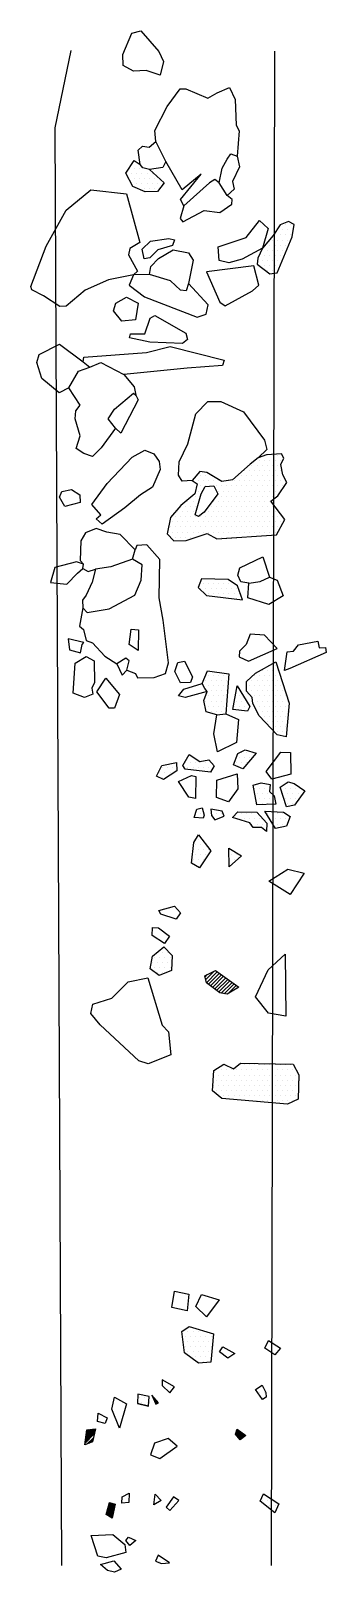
# Model space of a CAD drawing. Header units: metres. Extents: x 1.42 to 2.14, y -17.71 to -13.95.
import ezdxf

# ---------------------------------------------------------------- set-up
doc = ezdxf.new("R2010")
doc.units = ezdxf.units.M
doc.header["$LTSCALE"] = 25
doc.header["$MEASUREMENT"] = 0
doc.linetypes.add('STRICHPUNKTX2', pattern=[2, 1, -0.5, 0, -0.5])
doc.layers.get('0').update_dxf_attribs({"linetype": 'CONTINUOUS'})
for name, color, linetype in [('FEUER', 1, 'CONTINUOUS'), ('GRABUNGSGRENZE', 3, 'STRICHPUNKTX2'), ('KNOCHEN', 2, 'CONTINUOUS'), ('KNOCHENSCHRAFF', 2, 'CONTINUOUS'), ('STEINE', 4, 'CONTINUOUS'), ('STEINESCHRAFF', 4, 'CONTINUOUS')]:
    doc.layers.add(name, color=color, linetype=linetype)

# ---------------------------------------------------------------- blocks, each defined once
blk = doc.blocks.new('*X0')
at = {"color": 0}
for p, q in [((171.28, -1728.36), (171.35, -1728.29)), ((171.39, -1728.61), (171.51, -1728.48)), ((171.5, -1728.85), (171.68, -1728.67)), ((171.6, -1729.1), (171.84, -1728.86)), ((171.71, -1729.35), (172, -1729.05)), ((171.81, -1729.6), (172.17, -1729.24)), ((171.92, -1729.85), (172.33, -1729.43)), ((172.02, -1730.09), (172.49, -1729.62)), ((172.2, -1730.27), (172.66, -1729.81)), ((154.9, -1739.8), (157.13, -1737.56)), ((154.95, -1739.39), (157.24, -1737.1)), ((155, -1738.98), (157.34, -1736.64)), ((155.05, -1738.58), (157.26, -1736.37)), ((155.11, -1738.17), (156.87, -1736.41)), ((155.16, -1737.76), (156.48, -1736.45)), ((155.21, -1737.36), (156.09, -1736.48)), ((155.27, -1736.95), (155.7, -1736.52)), ((191.64, -1737.7), (192.54, -1736.8)), ((191.71, -1737.27), (192.34, -1736.65)), ((191.8, -1737.89), (192.74, -1736.95)), ((191.85, -1736.78), (192.13, -1736.5)), ((191.96, -1738.09), (192.94, -1737.1)), ((192.12, -1738.28), (193.15, -1737.25)), ((192.28, -1738.48), (193.35, -1737.41)), ((192.43, -1738.67), (193.55, -1737.56)), ((155.39, -1740.01), (156.92, -1738.48)), ((155.96, -1739.79), (156.81, -1738.94)), ((156.53, -1739.57), (156.71, -1739.4)), ((192.59, -1738.87), (193.75, -1737.71)), ((193, -1738.81), (193.96, -1737.86)), ((160.07, -1757.25), (162.17, -1755.15)), ((160.11, -1756.85), (162.24, -1754.73)), ((160.26, -1756.36), (161.96, -1754.65)), ((160.29, -1757.38), (162.08, -1755.6)), ((160.4, -1755.86), (161.69, -1754.57)), ((160.51, -1757.51), (161.98, -1756.05)), ((160.54, -1755.37), (161.42, -1754.49)), ((160.68, -1754.87), (161.14, -1754.41)), ((160.82, -1754.38), (160.87, -1754.33)), ((160.74, -1757.64), (161.88, -1756.5)), ((160.96, -1757.77), (161.78, -1756.95)), ((161.19, -1757.9), (161.68, -1757.4)), ((161.41, -1758.03), (161.59, -1757.86))]:
    blk.add_line(p, q, dxfattribs=at)
blk = doc.blocks.new('*X1')
at = {"color": 0}
for p, q in [((184.32, -1626.75), (186.4, -1624.68)), ((184.49, -1627.47), (187.16, -1624.8)), ((184.16, -1626.04), (184.71, -1625.48)), ((184.97, -1627.87), (187.68, -1625.17)), ((185.48, -1628.25), (188.19, -1625.54)), ((185.98, -1628.63), (188.71, -1625.9)), ((186.48, -1629.01), (189.22, -1626.27)), ((186.99, -1629.39), (189.74, -1626.64)), ((187.49, -1629.78), (190.26, -1627.01)), ((188.11, -1630.03), (190.77, -1627.38)), ((188.87, -1630.16), (191.29, -1627.74)), ((189.71, -1630.21), (191.8, -1628.11)), ((191.92, -1628.88), (192.32, -1628.48))]:
    blk.add_line(p, q, dxfattribs=at)
blk = doc.blocks.new('*X2')
at = {"color": 0}
for p, q in [((178.75, -1712.5), (178.75, -1712.5)), ((179.375, -1713.75), (179.375, -1713.75)), ((180, -1712.5), (180, -1712.5)), ((180, -1715), (180, -1715)), ((180.625, -1713.75), (180.625, -1713.75)), ((181.25, -1712.5), (181.25, -1712.5)), ((181.25, -1715), (181.25, -1715)), ((181.875, -1713.75), (181.875, -1713.75)), ((182.5, -1712.5), (182.5, -1712.5)), ((182.5, -1715), (182.5, -1715)), ((183.125, -1713.75), (183.125, -1713.75)), ((183.75, -1712.5), (183.75, -1712.5)), ((183.75, -1715), (183.75, -1715)), ((184.375, -1713.75), (184.375, -1713.75)), ((185, -1715), (185, -1715)), ((185.625, -1713.75), (185.625, -1713.75)), ((179.375, -1716.25), (179.375, -1716.25)), ((180, -1717.5), (180, -1717.5)), ((180.625, -1716.25), (180.625, -1716.25)), ((180.625, -1718.75), (180.625, -1718.75)), ((181.25, -1717.5), (181.25, -1717.5)), ((181.875, -1716.25), (181.875, -1716.25)), ((181.875, -1718.75), (181.875, -1718.75)), ((182.5, -1717.5), (182.5, -1717.5)), ((183.125, -1716.25), (183.125, -1716.25)), ((183.125, -1718.75), (183.125, -1718.75)), ((183.75, -1717.5), (183.75, -1717.5)), ((184.375, -1716.25), (184.375, -1716.25)), ((184.375, -1718.75), (184.375, -1718.75)), ((185, -1717.5), (185, -1717.5)), ((185.625, -1716.25), (185.625, -1716.25)), ((185.625, -1718.75), (185.625, -1718.75)), ((182.5, -1720), (182.5, -1720)), ((183.75, -1720), (183.75, -1720)), ((185, -1720), (185, -1720)), ((173.75, -1725), (173.75, -1725)), ((174.375, -1726.25), (174.375, -1726.25)), ((175.625, -1726.25), (175.625, -1726.25)), ((198.125, -1726.25), (198.125, -1726.25)), ((168.125, -1728.75), (168.125, -1728.75)), ((168.75, -1730), (168.75, -1730)), ((169.375, -1728.75), (169.375, -1728.75)), ((170, -1730), (170, -1730)), ((197.5, -1727.5), (197.5, -1727.5)), ((198.125, -1728.75), (198.125, -1728.75)), ((198.75, -1727.5), (198.75, -1727.5)), ((198.75, -1752.5), (198.75, -1752.5)), ((198.125, -1753.75), (198.125, -1753.75)), ((199.375, -1753.75), (199.375, -1753.75)), ((200, -1755), (200, -1755)), ((200.625, -1753.75), (200.625, -1753.75)), ((200.625, -1756.25), (200.625, -1756.25)), ((201.25, -1755), (201.25, -1755)), ((173.125, -1768.75), (173.125, -1768.75)), ((174.375, -1768.75), (174.375, -1768.75))]:
    blk.add_line(p, q, dxfattribs=at)
blk = doc.blocks.new('*X3')
at = {"color": 0}
for p, q in [((185, -1552.5), (185, -1552.5)), ((186.25, -1552.5), (186.25, -1552.5)), ((187.5, -1552.5), (187.5, -1552.5)), ((188.75, -1552.5), (188.75, -1552.5)), ((196.25, -1552.5), (196.25, -1552.5)), ((197.5, -1552.5), (197.5, -1552.5)), ((198.125, -1551.25), (198.125, -1551.25)), ((198.75, -1552.5), (198.75, -1552.5)), ((199.375, -1551.25), (199.375, -1551.25)), ((200, -1550), (200, -1550)), ((200, -1552.5), (200, -1552.5)), ((200.625, -1551.25), (200.625, -1551.25)), ((201.25, -1550), (201.25, -1550)), ((201.25, -1552.5), (201.25, -1552.5)), ((201.875, -1551.25), (201.875, -1551.25)), ((202.5, -1552.5), (202.5, -1552.5)), ((183.75, -1555), (183.75, -1555)), ((184.375, -1553.75), (184.375, -1553.75)), ((185, -1555), (185, -1555)), ((185.625, -1553.75), (185.625, -1553.75)), ((185.625, -1556.25), (185.625, -1556.25)), ((186.25, -1555), (186.25, -1555)), ((186.875, -1553.75), (186.875, -1553.75)), ((186.875, -1556.25), (186.875, -1556.25)), ((187.5, -1555), (187.5, -1555)), ((188.125, -1553.75), (188.125, -1553.75)), ((188.125, -1556.25), (188.125, -1556.25)), ((188.75, -1555), (188.75, -1555)), ((189.375, -1553.75), (189.375, -1553.75)), ((189.375, -1556.25), (189.375, -1556.25)), ((191.875, -1556.25), (191.875, -1556.25)), ((194.375, -1556.25), (194.375, -1556.25)), ((195, -1555), (195, -1555)), ((195.625, -1553.75), (195.625, -1553.75)), ((195.625, -1556.25), (195.625, -1556.25)), ((196.25, -1555), (196.25, -1555)), ((196.875, -1553.75), (196.875, -1553.75)), ((196.875, -1556.25), (196.875, -1556.25)), ((197.5, -1555), (197.5, -1555)), ((198.125, -1553.75), (198.125, -1553.75)), ((198.125, -1556.25), (198.125, -1556.25)), ((198.75, -1555), (198.75, -1555)), ((199.375, -1553.75), (199.375, -1553.75)), ((199.375, -1556.25), (199.375, -1556.25)), ((200, -1555), (200, -1555)), ((200.625, -1553.75), (200.625, -1553.75)), ((200.625, -1556.25), (200.625, -1556.25)), ((201.25, -1555), (201.25, -1555)), ((201.875, -1553.75), (201.875, -1553.75)), ((201.875, -1556.25), (201.875, -1556.25)), ((202.5, -1555), (202.5, -1555)), ((203.125, -1556.25), (203.125, -1556.25)), ((184.375, -1558.75), (184.375, -1558.75)), ((185, -1557.5), (185, -1557.5)), ((185, -1560), (185, -1560)), ((185.625, -1558.75), (185.625, -1558.75)), ((186.25, -1557.5), (186.25, -1557.5)), ((186.25, -1560), (186.25, -1560)), ((186.875, -1558.75), (186.875, -1558.75)), ((187.5, -1557.5), (187.5, -1557.5)), ((187.5, -1560), (187.5, -1560)), ((188.125, -1558.75), (188.125, -1558.75)), ((188.75, -1557.5), (188.75, -1557.5)), ((188.75, -1560), (188.75, -1560)), ((189.375, -1558.75), (189.375, -1558.75)), ((191.25, -1560), (191.25, -1560)), ((191.875, -1558.75), (191.875, -1558.75)), ((192.5, -1557.5), (192.5, -1557.5)), ((192.5, -1560), (192.5, -1560)), ((193.125, -1558.75), (193.125, -1558.75)), ((193.75, -1560), (193.75, -1560)), ((195, -1560), (195, -1560)), ((196.25, -1557.5), (196.25, -1557.5)), ((196.25, -1560), (196.25, -1560)), ((196.875, -1558.75), (196.875, -1558.75)), ((197.5, -1557.5), (197.5, -1557.5)), ((197.5, -1560), (197.5, -1560)), ((198.125, -1558.75), (198.125, -1558.75)), ((198.75, -1557.5), (198.75, -1557.5)), ((198.75, -1560), (198.75, -1560)), ((199.375, -1558.75), (199.375, -1558.75)), ((200, -1557.5), (200, -1557.5)), ((200, -1560), (200, -1560)), ((200.625, -1558.75), (200.625, -1558.75)), ((201.25, -1557.5), (201.25, -1557.5)), ((201.25, -1560), (201.25, -1560)), ((201.875, -1558.75), (201.875, -1558.75)), ((202.5, -1557.5), (202.5, -1557.5)), ((202.5, -1560), (202.5, -1560)), ((203.125, -1558.75), (203.125, -1558.75)), ((203.75, -1557.5), (203.75, -1557.5)), ((203.75, -1560), (203.75, -1560)), ((204.375, -1558.75), (204.375, -1558.75)), ((185.625, -1561.25), (185.625, -1561.25)), ((186.875, -1561.25), (186.875, -1561.25)), ((188.125, -1561.25), (188.125, -1561.25)), ((196.875, -1561.25), (196.875, -1561.25)), ((198.125, -1561.25), (198.125, -1561.25)), ((198.75, -1562.5), (198.75, -1562.5)), ((199.375, -1561.25), (199.375, -1561.25)), ((199.375, -1563.75), (199.375, -1563.75)), ((200, -1562.5), (200, -1562.5)), ((200.625, -1561.25), (200.625, -1561.25)), ((200.625, -1563.75), (200.625, -1563.75)), ((201.25, -1562.5), (201.25, -1562.5)), ((201.875, -1561.25), (201.875, -1561.25)), ((201.875, -1563.75), (201.875, -1563.75)), ((202.5, -1562.5), (202.5, -1562.5)), ((203.125, -1561.25), (203.125, -1561.25)), ((203.125, -1563.75), (203.125, -1563.75)), ((203.75, -1562.5), (203.75, -1562.5)), ((204.375, -1561.25), (204.375, -1561.25)), ((200, -1565), (200, -1565)), ((201.25, -1565), (201.25, -1565)), ((201.875, -1566.25), (201.875, -1566.25)), ((202.5, -1565), (202.5, -1565)), ((203.125, -1566.25), (203.125, -1566.25)), ((203.75, -1565), (203.75, -1565)), ((193.125, -1571.25), (193.125, -1571.25)), ((194.375, -1571.25), (194.375, -1571.25)), ((195.625, -1571.25), (195.625, -1571.25)), ((173.75, -1575), (173.75, -1575)), ((175, -1575), (175, -1575)), ((176.25, -1575), (176.25, -1575)), ((179.375, -1573.75), (179.375, -1573.75)), ((180, -1572.5), (180, -1572.5)), ((180, -1575), (180, -1575)), ((180.625, -1573.75), (180.625, -1573.75)), ((181.25, -1572.5), (181.25, -1572.5)), ((181.25, -1575), (181.25, -1575)), ((181.875, -1573.75), (181.875, -1573.75)), ((182.5, -1575), (182.5, -1575)), ((183.125, -1573.75), (183.125, -1573.75)), ((183.75, -1575), (183.75, -1575)), ((184.375, -1573.75), (184.375, -1573.75)), ((185, -1575), (185, -1575)), ((185.625, -1573.75), (185.625, -1573.75)), ((191.875, -1573.75), (191.875, -1573.75)), ((192.5, -1572.5), (192.5, -1572.5)), ((193.125, -1573.75), (193.125, -1573.75)), ((193.75, -1572.5), (193.75, -1572.5)), ((194.375, -1573.75), (194.375, -1573.75)), ((195, -1572.5), (195, -1572.5)), ((173.125, -1576.25), (173.125, -1576.25)), ((173.75, -1577.5), (173.75, -1577.5)), ((174.375, -1576.25), (174.375, -1576.25)), ((175.625, -1576.25), (175.625, -1576.25)), ((198.125, -1578.75), (198.125, -1578.75)), ((204.375, -1578.75), (204.375, -1578.75)), ((196.25, -1580), (196.25, -1580)), ((196.875, -1581.25), (196.875, -1581.25)), ((197.5, -1580), (197.5, -1580)), ((197.5, -1582.5), (197.5, -1582.5)), ((198.125, -1581.25), (198.125, -1581.25)), ((198.75, -1580), (198.75, -1580)), ((198.75, -1582.5), (198.75, -1582.5)), ((199.375, -1581.25), (199.375, -1581.25)), ((200, -1582.5), (200, -1582.5)), ((203.125, -1581.25), (203.125, -1581.25)), ((203.75, -1580), (203.75, -1580)), ((203.75, -1582.5), (203.75, -1582.5)), ((204.375, -1581.25), (204.375, -1581.25)), ((205, -1580), (205, -1580)), ((205, -1582.5), (205, -1582.5)), ((205.625, -1581.25), (205.625, -1581.25)), ((206.25, -1580), (206.25, -1580)), ((206.25, -1582.5), (206.25, -1582.5)), ((206.875, -1581.25), (206.875, -1581.25)), ((207.5, -1580), (207.5, -1580)), ((181.875, -1586.25), (181.875, -1586.25)), ((183.125, -1586.25), (183.125, -1586.25)), ((186.875, -1586.25), (186.875, -1586.25)), ((188.125, -1586.25), (188.125, -1586.25)), ((191.875, -1586.25), (191.875, -1586.25)), ((193.125, -1586.25), (193.125, -1586.25)), ((194.375, -1586.25), (194.375, -1586.25)), ((195.625, -1586.25), (195.625, -1586.25)), ((196.875, -1583.75), (196.875, -1583.75)), ((196.875, -1586.25), (196.875, -1586.25)), ((198.125, -1583.75), (198.125, -1583.75)), ((199.375, -1583.75), (199.375, -1583.75)), ((199.375, -1586.25), (199.375, -1586.25)), ((200.625, -1583.75), (200.625, -1583.75)), ((200.625, -1586.25), (200.625, -1586.25)), ((201.875, -1586.25), (201.875, -1586.25)), ((203.125, -1586.25), (203.125, -1586.25)), ((204.375, -1583.75), (204.375, -1583.75)), ((205.625, -1583.75), (205.625, -1583.75)), ((192.5, -1587.5), (192.5, -1587.5)), ((193.75, -1587.5), (193.75, -1587.5)), ((195, -1587.5), (195, -1587.5)), ((195.625, -1588.75), (195.625, -1588.75)), ((196.25, -1587.5), (196.25, -1587.5)), ((196.875, -1588.75), (196.875, -1588.75)), ((197.5, -1587.5), (197.5, -1587.5)), ((198.125, -1588.75), (198.125, -1588.75)), ((198.75, -1590), (198.75, -1590)), ((200, -1587.5), (200, -1587.5)), ((201.25, -1587.5), (201.25, -1587.5)), ((201.875, -1588.75), (201.875, -1588.75)), ((202.5, -1587.5), (202.5, -1587.5)), ((203.125, -1588.75), (203.125, -1588.75)), ((203.75, -1587.5), (203.75, -1587.5)), ((181.875, -1593.75), (181.875, -1593.75)), ((182.5, -1592.5), (182.5, -1592.5)), ((183.125, -1593.75), (183.125, -1593.75)), ((184.375, -1593.75), (184.375, -1593.75)), ((181.25, -1595), (181.25, -1595)), ((181.25, -1597.5), (181.25, -1597.5)), ((181.875, -1596.25), (181.875, -1596.25)), ((182.5, -1595), (182.5, -1595)), ((182.5, -1597.5), (182.5, -1597.5)), ((183.125, -1596.25), (183.125, -1596.25)), ((183.75, -1595), (183.75, -1595)), ((183.75, -1597.5), (183.75, -1597.5)), ((184.375, -1596.25), (184.375, -1596.25)), ((185, -1595), (185, -1595)), ((190, -1595), (190, -1595)), ((190.625, -1596.25), (190.625, -1596.25)), ((191.25, -1597.5), (191.25, -1597.5)), ((191.875, -1596.25), (191.875, -1596.25)), ((181.875, -1598.75), (181.875, -1598.75)), ((183.125, -1598.75), (183.125, -1598.75)), ((173.75, -1620), (173.75, -1620)), ((175, -1620), (175, -1620)), ((171.25, -1622.5), (171.25, -1622.5)), ((171.875, -1621.25), (171.875, -1621.25)), ((171.875, -1623.75), (171.875, -1623.75)), ((172.5, -1622.5), (172.5, -1622.5)), ((173.125, -1621.25), (173.125, -1621.25)), ((173.125, -1623.75), (173.125, -1623.75)), ((173.75, -1622.5), (173.75, -1622.5)), ((174.375, -1621.25), (174.375, -1621.25)), ((174.375, -1623.75), (174.375, -1623.75)), ((175, -1622.5), (175, -1622.5)), ((175.625, -1621.25), (175.625, -1621.25)), ((175.625, -1623.75), (175.625, -1623.75)), ((172.5, -1625), (172.5, -1625)), ((173.75, -1625), (173.75, -1625)), ((186.875, -1648.75), (186.875, -1648.75)), ((187.5, -1650), (187.5, -1650)), ((188.125, -1648.75), (188.125, -1648.75)), ((188.75, -1647.5), (188.75, -1647.5)), ((188.75, -1650), (188.75, -1650)), ((189.375, -1648.75), (189.375, -1648.75)), ((190, -1650), (190, -1650)), ((190.625, -1648.75), (190.625, -1648.75)), ((191.25, -1650), (191.25, -1650)), ((191.875, -1648.75), (191.875, -1648.75)), ((192.5, -1647.5), (192.5, -1647.5)), ((192.5, -1650), (192.5, -1650)), ((193.125, -1648.75), (193.125, -1648.75)), ((193.75, -1647.5), (193.75, -1647.5)), ((193.75, -1650), (193.75, -1650)), ((194.375, -1648.75), (194.375, -1648.75)), ((195, -1647.5), (195, -1647.5)), ((195, -1650), (195, -1650)), ((195.625, -1648.75), (195.625, -1648.75)), ((196.25, -1647.5), (196.25, -1647.5)), ((196.25, -1650), (196.25, -1650)), ((196.875, -1648.75), (196.875, -1648.75)), ((197.5, -1647.5), (197.5, -1647.5)), ((197.5, -1650), (197.5, -1650)), ((198.125, -1648.75), (198.125, -1648.75)), ((198.75, -1647.5), (198.75, -1647.5)), ((198.75, -1650), (198.75, -1650)), ((199.375, -1648.75), (199.375, -1648.75)), ((200, -1647.5), (200, -1647.5)), ((200, -1650), (200, -1650)), ((200.625, -1648.75), (200.625, -1648.75)), ((201.25, -1647.5), (201.25, -1647.5)), ((201.25, -1650), (201.25, -1650)), ((201.875, -1648.75), (201.875, -1648.75)), ((202.5, -1647.5), (202.5, -1647.5)), ((202.5, -1650), (202.5, -1650)), ((203.125, -1648.75), (203.125, -1648.75)), ((203.75, -1647.5), (203.75, -1647.5)), ((203.75, -1650), (203.75, -1650)), ((204.375, -1648.75), (204.375, -1648.75)), ((205, -1647.5), (205, -1647.5)), ((205, -1650), (205, -1650)), ((205.625, -1648.75), (205.625, -1648.75)), ((206.25, -1650), (206.25, -1650)), ((186.25, -1652.5), (186.25, -1652.5)), ((186.875, -1651.25), (186.875, -1651.25)), ((186.875, -1653.75), (186.875, -1653.75)), ((187.5, -1652.5), (187.5, -1652.5)), ((188.125, -1651.25), (188.125, -1651.25)), ((188.125, -1653.75), (188.125, -1653.75)), ((188.75, -1652.5), (188.75, -1652.5)), ((189.375, -1651.25), (189.375, -1651.25)), ((189.375, -1653.75), (189.375, -1653.75)), ((190, -1652.5), (190, -1652.5)), ((190.625, -1651.25), (190.625, -1651.25)), ((190.625, -1653.75), (190.625, -1653.75)), ((191.25, -1652.5), (191.25, -1652.5)), ((191.875, -1651.25), (191.875, -1651.25)), ((191.875, -1653.75), (191.875, -1653.75)), ((192.5, -1652.5), (192.5, -1652.5)), ((193.125, -1651.25), (193.125, -1651.25)), ((193.125, -1653.75), (193.125, -1653.75)), ((193.75, -1652.5), (193.75, -1652.5)), ((194.375, -1651.25), (194.375, -1651.25)), ((194.375, -1653.75), (194.375, -1653.75)), ((195, -1652.5), (195, -1652.5)), ((195.625, -1651.25), (195.625, -1651.25)), ((195.625, -1653.75), (195.625, -1653.75)), ((196.25, -1652.5), (196.25, -1652.5)), ((196.875, -1651.25), (196.875, -1651.25)), ((196.875, -1653.75), (196.875, -1653.75)), ((197.5, -1652.5), (197.5, -1652.5)), ((198.125, -1651.25), (198.125, -1651.25)), ((198.125, -1653.75), (198.125, -1653.75)), ((198.75, -1652.5), (198.75, -1652.5)), ((199.375, -1651.25), (199.375, -1651.25)), ((199.375, -1653.75), (199.375, -1653.75)), ((200, -1652.5), (200, -1652.5)), ((200.625, -1651.25), (200.625, -1651.25)), ((200.625, -1653.75), (200.625, -1653.75)), ((201.25, -1652.5), (201.25, -1652.5)), ((201.875, -1651.25), (201.875, -1651.25)), ((201.875, -1653.75), (201.875, -1653.75)), ((202.5, -1652.5), (202.5, -1652.5)), ((203.125, -1651.25), (203.125, -1651.25)), ((203.125, -1653.75), (203.125, -1653.75)), ((203.75, -1652.5), (203.75, -1652.5)), ((204.375, -1651.25), (204.375, -1651.25)), ((204.375, -1653.75), (204.375, -1653.75)), ((205, -1652.5), (205, -1652.5)), ((205.625, -1651.25), (205.625, -1651.25)), ((205.625, -1653.75), (205.625, -1653.75)), ((206.25, -1652.5), (206.25, -1652.5)), ((206.875, -1651.25), (206.875, -1651.25)), ((206.875, -1653.75), (206.875, -1653.75)), ((187.5, -1655), (187.5, -1655)), ((188.75, -1655), (188.75, -1655)), ((190, -1655), (190, -1655)), ((191.25, -1655), (191.25, -1655)), ((192.5, -1655), (192.5, -1655)), ((193.75, -1655), (193.75, -1655)), ((194.375, -1656.25), (194.375, -1656.25)), ((195, -1655), (195, -1655)), ((195.625, -1656.25), (195.625, -1656.25)), ((196.25, -1655), (196.25, -1655)), ((196.875, -1656.25), (196.875, -1656.25)), ((197.5, -1655), (197.5, -1655)), ((198.125, -1656.25), (198.125, -1656.25)), ((198.75, -1655), (198.75, -1655)), ((199.375, -1656.25), (199.375, -1656.25)), ((200, -1655), (200, -1655)), ((200.625, -1656.25), (200.625, -1656.25)), ((201.25, -1655), (201.25, -1655)), ((201.875, -1656.25), (201.875, -1656.25)), ((202.5, -1655), (202.5, -1655)), ((203.125, -1656.25), (203.125, -1656.25)), ((203.75, -1655), (203.75, -1655)), ((204.375, -1656.25), (204.375, -1656.25)), ((205, -1655), (205, -1655)), ((205.625, -1656.25), (205.625, -1656.25)), ((206.25, -1655), (206.25, -1655))]:
    blk.add_line(p, q, dxfattribs=at)
blk = doc.blocks.new('*X4')
at = {"color": 0}
for p, q in [((166.875, -1428.75), (166.875, -1428.75)), ((167.5, -1427.5), (167.5, -1427.5)), ((168.125, -1428.75), (168.125, -1428.75)), ((169.375, -1428.75), (169.375, -1428.75)), ((165, -1430), (165, -1430)), ((165.625, -1431.25), (165.625, -1431.25)), ((166.25, -1430), (166.25, -1430)), ((166.25, -1432.5), (166.25, -1432.5)), ((166.875, -1431.25), (166.875, -1431.25)), ((167.5, -1430), (167.5, -1430)), ((167.5, -1432.5), (167.5, -1432.5)), ((168.125, -1431.25), (168.125, -1431.25)), ((168.75, -1430), (168.75, -1430)), ((168.75, -1432.5), (168.75, -1432.5)), ((169.375, -1431.25), (169.375, -1431.25)), ((170, -1430), (170, -1430)), ((170, -1432.5), (170, -1432.5)), ((170.625, -1431.25), (170.625, -1431.25)), ((171.25, -1430), (171.25, -1430)), ((171.25, -1432.5), (171.25, -1432.5)), ((171.875, -1431.25), (171.875, -1431.25)), ((172.5, -1432.5), (172.5, -1432.5)), ((173.75, -1432.5), (173.75, -1432.5)), ((168.125, -1433.75), (168.125, -1433.75)), ((169.375, -1433.75), (169.375, -1433.75)), ((170.625, -1433.75), (170.625, -1433.75)), ((171.875, -1433.75), (171.875, -1433.75)), ((201.875, -1443.75), (201.875, -1443.75)), ((202.5, -1442.5), (202.5, -1442.5)), ((203.125, -1443.75), (203.125, -1443.75)), ((203.75, -1442.5), (203.75, -1442.5)), ((204.375, -1443.75), (204.375, -1443.75)), ((205, -1442.5), (205, -1442.5)), ((205.625, -1443.75), (205.625, -1443.75)), ((200, -1447.5), (200, -1447.5)), ((200.625, -1446.25), (200.625, -1446.25)), ((201.25, -1445), (201.25, -1445)), ((201.25, -1447.5), (201.25, -1447.5)), ((201.875, -1446.25), (201.875, -1446.25)), ((202.5, -1445), (202.5, -1445)), ((202.5, -1447.5), (202.5, -1447.5)), ((203.125, -1446.25), (203.125, -1446.25)), ((203.75, -1445), (203.75, -1445)), ((203.75, -1447.5), (203.75, -1447.5)), ((204.375, -1446.25), (204.375, -1446.25)), ((205, -1445), (205, -1445)), ((197.5, -1450), (197.5, -1450)), ((198.125, -1448.75), (198.125, -1448.75)), ((198.125, -1451.25), (198.125, -1451.25)), ((198.75, -1450), (198.75, -1450)), ((199.375, -1448.75), (199.375, -1448.75)), ((199.375, -1451.25), (199.375, -1451.25)), ((200, -1450), (200, -1450)), ((200.625, -1448.75), (200.625, -1448.75)), ((200.625, -1451.25), (200.625, -1451.25)), ((201.25, -1450), (201.25, -1450)), ((201.875, -1448.75), (201.875, -1448.75)), ((201.875, -1451.25), (201.875, -1451.25)), ((202.5, -1450), (202.5, -1450)), ((203.125, -1448.75), (203.125, -1448.75)), ((197.5, -1452.5), (197.5, -1452.5)), ((198.75, -1452.5), (198.75, -1452.5)), ((199.375, -1453.75), (199.375, -1453.75)), ((200, -1452.5), (200, -1452.5)), ((200.625, -1453.75), (200.625, -1453.75)), ((201.25, -1452.5), (201.25, -1452.5)), ((201.875, -1453.75), (201.875, -1453.75)), ((197.5, -1500), (197.5, -1500)), ((198.75, -1500), (198.75, -1500)), ((199.375, -1498.75), (199.375, -1498.75)), ((200, -1500), (200, -1500)), ((200.625, -1498.75), (200.625, -1498.75)), ((201.25, -1500), (201.25, -1500)), ((201.875, -1498.75), (201.875, -1498.75)), ((202.5, -1500), (202.5, -1500)), ((183.125, -1503.75), (183.125, -1503.75)), ((184.375, -1503.75), (184.375, -1503.75)), ((185.625, -1503.75), (185.625, -1503.75)), ((193.125, -1503.75), (193.125, -1503.75)), ((193.75, -1502.5), (193.75, -1502.5)), ((194.375, -1503.75), (194.375, -1503.75)), ((195, -1502.5), (195, -1502.5)), ((195.625, -1501.25), (195.625, -1501.25)), ((195.625, -1503.75), (195.625, -1503.75)), ((196.25, -1502.5), (196.25, -1502.5)), ((196.875, -1501.25), (196.875, -1501.25)), ((196.875, -1503.75), (196.875, -1503.75)), ((197.5, -1502.5), (197.5, -1502.5)), ((198.125, -1501.25), (198.125, -1501.25)), ((198.125, -1503.75), (198.125, -1503.75)), ((198.75, -1502.5), (198.75, -1502.5)), ((199.375, -1501.25), (199.375, -1501.25)), ((199.375, -1503.75), (199.375, -1503.75)), ((200, -1502.5), (200, -1502.5)), ((200.625, -1501.25), (200.625, -1501.25)), ((200.625, -1503.75), (200.625, -1503.75)), ((201.25, -1502.5), (201.25, -1502.5)), ((201.875, -1501.25), (201.875, -1501.25)), ((201.875, -1503.75), (201.875, -1503.75)), ((202.5, -1502.5), (202.5, -1502.5)), ((203.125, -1503.75), (203.125, -1503.75)), ((181.25, -1505), (181.25, -1505)), ((182.5, -1505), (182.5, -1505)), ((182.5, -1507.5), (182.5, -1507.5)), ((183.125, -1506.25), (183.125, -1506.25)), ((183.75, -1505), (183.75, -1505)), ((184.375, -1506.25), (184.375, -1506.25)), ((185, -1505), (185, -1505)), ((185.625, -1506.25), (185.625, -1506.25)), ((186.25, -1505), (186.25, -1505)), ((186.875, -1506.25), (186.875, -1506.25)), ((187.5, -1505), (187.5, -1505)), ((187.5, -1507.5), (187.5, -1507.5)), ((188.125, -1506.25), (188.125, -1506.25)), ((188.75, -1507.5), (188.75, -1507.5)), ((189.375, -1506.25), (189.375, -1506.25)), ((190, -1505), (190, -1505)), ((190, -1507.5), (190, -1507.5)), ((190.625, -1506.25), (190.625, -1506.25)), ((191.25, -1505), (191.25, -1505)), ((191.25, -1507.5), (191.25, -1507.5)), ((191.875, -1506.25), (191.875, -1506.25)), ((192.5, -1505), (192.5, -1505)), ((192.5, -1507.5), (192.5, -1507.5)), ((193.125, -1506.25), (193.125, -1506.25)), ((193.75, -1505), (193.75, -1505)), ((193.75, -1507.5), (193.75, -1507.5)), ((194.375, -1506.25), (194.375, -1506.25)), ((195, -1505), (195, -1505)), ((195, -1507.5), (195, -1507.5)), ((195.625, -1506.25), (195.625, -1506.25)), ((196.25, -1505), (196.25, -1505)), ((196.25, -1507.5), (196.25, -1507.5)), ((196.875, -1506.25), (196.875, -1506.25)), ((197.5, -1505), (197.5, -1505)), ((197.5, -1507.5), (197.5, -1507.5)), ((198.125, -1506.25), (198.125, -1506.25)), ((198.75, -1505), (198.75, -1505)), ((198.75, -1507.5), (198.75, -1507.5)), ((199.375, -1506.25), (199.375, -1506.25)), ((200, -1505), (200, -1505)), ((200, -1507.5), (200, -1507.5)), ((200.625, -1506.25), (200.625, -1506.25)), ((201.25, -1505), (201.25, -1505)), ((201.25, -1507.5), (201.25, -1507.5)), ((201.875, -1506.25), (201.875, -1506.25)), ((202.5, -1505), (202.5, -1505)), ((202.5, -1507.5), (202.5, -1507.5)), ((203.125, -1506.25), (203.125, -1506.25)), ((203.75, -1505), (203.75, -1505)), ((178.125, -1511.25), (178.125, -1511.25)), ((179.375, -1511.25), (179.375, -1511.25)), ((180, -1510), (180, -1510)), ((180.625, -1511.25), (180.625, -1511.25)), ((181.25, -1510), (181.25, -1510)), ((181.875, -1508.75), (181.875, -1508.75)), ((181.875, -1511.25), (181.875, -1511.25)), ((182.5, -1510), (182.5, -1510)), ((185.625, -1511.25), (185.625, -1511.25)), ((186.25, -1510), (186.25, -1510)), ((186.875, -1508.75), (186.875, -1508.75)), ((186.875, -1511.25), (186.875, -1511.25)), ((187.5, -1510), (187.5, -1510)), ((188.125, -1508.75), (188.125, -1508.75)), ((188.125, -1511.25), (188.125, -1511.25)), ((188.75, -1510), (188.75, -1510)), ((189.375, -1508.75), (189.375, -1508.75)), ((189.375, -1511.25), (189.375, -1511.25)), ((190, -1510), (190, -1510)), ((190.625, -1508.75), (190.625, -1508.75)), ((190.625, -1511.25), (190.625, -1511.25)), ((191.25, -1510), (191.25, -1510)), ((191.875, -1508.75), (191.875, -1508.75)), ((191.875, -1511.25), (191.875, -1511.25)), ((192.5, -1510), (192.5, -1510)), ((193.125, -1508.75), (193.125, -1508.75)), ((193.125, -1511.25), (193.125, -1511.25)), ((193.75, -1510), (193.75, -1510)), ((194.375, -1508.75), (194.375, -1508.75)), ((194.375, -1511.25), (194.375, -1511.25)), ((195, -1510), (195, -1510)), ((195.625, -1508.75), (195.625, -1508.75)), ((195.625, -1511.25), (195.625, -1511.25)), ((196.25, -1510), (196.25, -1510)), ((196.875, -1508.75), (196.875, -1508.75)), ((196.875, -1511.25), (196.875, -1511.25)), ((197.5, -1510), (197.5, -1510)), ((198.125, -1508.75), (198.125, -1508.75)), ((198.125, -1511.25), (198.125, -1511.25)), ((198.75, -1510), (198.75, -1510)), ((199.375, -1508.75), (199.375, -1508.75)), ((199.375, -1511.25), (199.375, -1511.25)), ((200, -1510), (200, -1510)), ((200.625, -1508.75), (200.625, -1508.75)), ((200.625, -1511.25), (200.625, -1511.25)), ((176.25, -1515), (176.25, -1515)), ((176.875, -1513.75), (176.875, -1513.75)), ((177.5, -1512.5), (177.5, -1512.5)), ((177.5, -1515), (177.5, -1515)), ((178.125, -1513.75), (178.125, -1513.75)), ((178.75, -1512.5), (178.75, -1512.5)), ((178.75, -1515), (178.75, -1515)), ((179.375, -1513.75), (179.375, -1513.75)), ((180, -1512.5), (180, -1512.5)), ((180, -1515), (180, -1515)), ((180.625, -1513.75), (180.625, -1513.75)), ((181.25, -1512.5), (181.25, -1512.5)), ((181.25, -1515), (181.25, -1515)), ((181.875, -1513.75), (181.875, -1513.75)), ((182.5, -1515), (182.5, -1515)), ((183.125, -1513.75), (183.125, -1513.75)), ((183.75, -1515), (183.75, -1515)), ((184.375, -1513.75), (184.375, -1513.75)), ((185, -1512.5), (185, -1512.5)), ((185, -1515), (185, -1515)), ((185.625, -1513.75), (185.625, -1513.75)), ((186.25, -1512.5), (186.25, -1512.5)), ((186.25, -1515), (186.25, -1515)), ((186.875, -1513.75), (186.875, -1513.75)), ((187.5, -1512.5), (187.5, -1512.5)), ((187.5, -1515), (187.5, -1515)), ((188.125, -1513.75), (188.125, -1513.75)), ((188.75, -1512.5), (188.75, -1512.5)), ((188.75, -1515), (188.75, -1515)), ((189.375, -1513.75), (189.375, -1513.75)), ((190, -1512.5), (190, -1512.5)), ((190, -1515), (190, -1515)), ((190.625, -1513.75), (190.625, -1513.75)), ((191.25, -1512.5), (191.25, -1512.5)), ((191.25, -1515), (191.25, -1515)), ((191.875, -1513.75), (191.875, -1513.75)), ((192.5, -1512.5), (192.5, -1512.5)), ((192.5, -1515), (192.5, -1515)), ((193.125, -1513.75), (193.125, -1513.75)), ((193.75, -1512.5), (193.75, -1512.5)), ((193.75, -1515), (193.75, -1515)), ((194.375, -1513.75), (194.375, -1513.75)), ((195, -1512.5), (195, -1512.5)), ((195, -1515), (195, -1515)), ((195.625, -1513.75), (195.625, -1513.75)), ((196.25, -1512.5), (196.25, -1512.5)), ((196.25, -1515), (196.25, -1515)), ((196.875, -1513.75), (196.875, -1513.75)), ((197.5, -1512.5), (197.5, -1512.5)), ((197.5, -1515), (197.5, -1515)), ((198.125, -1513.75), (198.125, -1513.75)), ((198.75, -1512.5), (198.75, -1512.5)), ((198.75, -1515), (198.75, -1515)), ((199.375, -1513.75), (199.375, -1513.75)), ((200, -1512.5), (200, -1512.5)), ((200, -1515), (200, -1515)), ((200.625, -1513.75), (200.625, -1513.75)), ((201.25, -1512.5), (201.25, -1512.5)), ((201.25, -1515), (201.25, -1515)), ((201.875, -1513.75), (201.875, -1513.75)), ((202.5, -1515), (202.5, -1515)), ((203.125, -1513.75), (203.125, -1513.75)), ((175.625, -1516.25), (175.625, -1516.25)), ((176.25, -1517.5), (176.25, -1517.5)), ((176.875, -1516.25), (176.875, -1516.25)), ((176.875, -1518.75), (176.875, -1518.75)), ((177.5, -1517.5), (177.5, -1517.5)), ((178.125, -1516.25), (178.125, -1516.25)), ((178.125, -1518.75), (178.125, -1518.75)), ((178.75, -1517.5), (178.75, -1517.5)), ((179.375, -1516.25), (179.375, -1516.25)), ((179.375, -1518.75), (179.375, -1518.75)), ((180, -1517.5), (180, -1517.5)), ((180.625, -1516.25), (180.625, -1516.25)), ((180.625, -1518.75), (180.625, -1518.75)), ((181.25, -1517.5), (181.25, -1517.5)), ((181.875, -1516.25), (181.875, -1516.25)), ((181.875, -1518.75), (181.875, -1518.75)), ((182.5, -1517.5), (182.5, -1517.5)), ((183.125, -1516.25), (183.125, -1516.25)), ((183.75, -1517.5), (183.75, -1517.5)), ((184.375, -1516.25), (184.375, -1516.25)), ((185, -1517.5), (185, -1517.5)), ((185.625, -1516.25), (185.625, -1516.25)), ((186.25, -1517.5), (186.25, -1517.5)), ((186.875, -1516.25), (186.875, -1516.25)), ((186.875, -1518.75), (186.875, -1518.75)), ((187.5, -1517.5), (187.5, -1517.5)), ((188.125, -1516.25), (188.125, -1516.25)), ((188.125, -1518.75), (188.125, -1518.75)), ((188.75, -1517.5), (188.75, -1517.5)), ((189.375, -1516.25), (189.375, -1516.25)), ((189.375, -1518.75), (189.375, -1518.75)), ((190, -1517.5), (190, -1517.5)), ((190.625, -1516.25), (190.625, -1516.25)), ((190.625, -1518.75), (190.625, -1518.75)), ((191.25, -1517.5), (191.25, -1517.5)), ((191.875, -1516.25), (191.875, -1516.25)), ((191.875, -1518.75), (191.875, -1518.75)), ((192.5, -1517.5), (192.5, -1517.5)), ((193.125, -1516.25), (193.125, -1516.25)), ((193.75, -1517.5), (193.75, -1517.5)), ((194.375, -1516.25), (194.375, -1516.25)), ((195, -1517.5), (195, -1517.5)), ((195.625, -1516.25), (195.625, -1516.25)), ((196.25, -1517.5), (196.25, -1517.5)), ((196.875, -1516.25), (196.875, -1516.25)), ((197.5, -1517.5), (197.5, -1517.5)), ((198.125, -1516.25), (198.125, -1516.25)), ((198.75, -1517.5), (198.75, -1517.5)), ((199.375, -1516.25), (199.375, -1516.25)), ((200, -1517.5), (200, -1517.5)), ((200.625, -1516.25), (200.625, -1516.25)), ((201.25, -1517.5), (201.25, -1517.5)), ((201.875, -1516.25), (201.875, -1516.25)), ((183.75, -1530), (183.75, -1530)), ((185, -1530), (185, -1530)), ((186.25, -1530), (186.25, -1530)), ((187.5, -1530), (187.5, -1530)), ((188.75, -1530), (188.75, -1530)), ((190, -1530), (190, -1530)), ((183.125, -1531.25), (183.125, -1531.25)), ((184.375, -1531.25), (184.375, -1531.25)), ((185, -1532.5), (185, -1532.5)), ((185.625, -1531.25), (185.625, -1531.25)), ((186.25, -1532.5), (186.25, -1532.5)), ((186.875, -1531.25), (186.875, -1531.25)), ((187.5, -1532.5), (187.5, -1532.5)), ((188.125, -1531.25), (188.125, -1531.25)), ((188.75, -1532.5), (188.75, -1532.5)), ((189.375, -1531.25), (189.375, -1531.25)), ((190, -1532.5), (190, -1532.5)), ((190.625, -1531.25), (190.625, -1531.25)), ((191.25, -1532.5), (191.25, -1532.5)), ((191.875, -1531.25), (191.875, -1531.25)), ((191.875, -1533.75), (191.875, -1533.75)), ((192.5, -1532.5), (192.5, -1532.5)), ((193.125, -1533.75), (193.125, -1533.75))]:
    blk.add_line(p, q, dxfattribs=at)

msp = doc.modelspace()

# ---------------------------------------------------------------- linework, layer by layer
at = {"layer": 'GRABUNGSGRENZE'}
for points in [[(1.514, -13.9995), (1.4754, -14.1884), (1.4909, -17.6966)], [(2.0115, -14.0019), (2.0032, -17.6965)]]:
    msp.add_lwpolyline(points, dxfattribs=at)
at = {"layer": 'KNOCHEN'}
for points in [[(1.7212, -17.3032), (1.7278, -17.2996), (1.7116, -17.2807), (1.7212, -17.3032)], [(1.5532, -17.3655), (1.5741, -17.3636), (1.5668, -17.3952), (1.5484, -17.4022), (1.5532, -17.3655)], [(1.9272, -17.3903), (1.9161, -17.3765), (1.9197, -17.3638), (1.941, -17.3797), (1.9272, -17.3903)], [(1.6153, -17.581), (1.6001, -17.5722), (1.6084, -17.5432), (1.6226, -17.5474), (1.6153, -17.581)]]:
    msp.add_lwpolyline(points, dxfattribs=at)
at = {"layer": 'STEINE'}
for points in [[(1.7324, -14.0597), (1.6978, -14.0483), (1.6672, -14.0502), (1.6418, -14.0368), (1.6409, -14.0093), (1.663, -13.9579), (1.685, -13.9519), (1.7291, -14.0026), (1.7402, -14.0266), (1.7324, -14.0597)], [(1.79, -14.3791), (1.7814, -14.3632), (1.8321, -14.3018), (1.7856, -14.3398), (1.7856, -14.3398), (1.7461, -14.2708), (1.7214, -14.2222), (1.7195, -14.1952), (1.7493, -14.1362), (1.7812, -14.0936), (1.7949, -14.0936), (1.8488, -14.1163), (1.8713, -14.1032), (1.901, -14.0901), (1.9156, -14.1192), (1.9178, -14.1819), (1.9249, -14.1957), (1.92, -14.2579)], [(1.7461, -14.2708), (1.7389, -14.285), (1.7058, -14.2905), (1.69, -14.2863), (1.6834, -14.2781), (1.6785, -14.2434), (1.6887, -14.2333), (1.7055, -14.2359), (1.7214, -14.2222)], [(1.8764, -14.3229), (1.8837, -14.2867), (1.8955, -14.2649), (1.9043, -14.2517), (1.92, -14.2579), (1.926, -14.2839), (1.9085, -14.3195), (1.9125, -14.3379), (1.8956, -14.3536)], [(1.7058, -14.2905), (1.7423, -14.3228), (1.7259, -14.3441), (1.6953, -14.3444), (1.6653, -14.3316), (1.6486, -14.2994), (1.6687, -14.2684), (1.6834, -14.2781)], [(1.79, -14.3791), (1.7806, -14.4096), (1.7877, -14.4183), (1.8394, -14.3905), (1.8781, -14.3948), (1.9072, -14.3745), (1.9083, -14.3638), (1.8956, -14.3536), (1.8764, -14.3229), (1.8657, -14.3147), (1.8529, -14.3228), (1.79, -14.3791)], [(1.6668, -14.5472), (1.6061, -14.5591), (1.5489, -14.5848), (1.5028, -14.6234), (1.4875, -14.6248), (1.4474, -14.5986), (1.4189, -14.5842), (1.4164, -14.5755), (1.4541, -14.4773), (1.5029, -14.3894), (1.5628, -14.3397), (1.6499, -14.3493), (1.6825, -14.4683), (1.6584, -14.4829), (1.6548, -14.4982), (1.6765, -14.5386), (1.6668, -14.5472)], [(1.9821, -14.4819), (1.9326, -14.5087), (1.8994, -14.5177), (1.876, -14.5125), (1.8736, -14.4789), (1.942, -14.4558), (1.9748, -14.4151), (1.9956, -14.4346), (1.9821, -14.4819)], [(1.9821, -14.4819), (1.9708, -14.5064), (1.9692, -14.5216), (2.0002, -14.5447), (2.0175, -14.5423), (2.0547, -14.4543), (2.0589, -14.4242), (2.0452, -14.4175), (2.0247, -14.4251), (2.0083, -14.451), (1.9821, -14.4819)], [(1.7068, -14.5061), (1.693, -14.5081), (1.6885, -14.4846), (1.7085, -14.4653), (1.7534, -14.4584), (1.7671, -14.462), (1.762, -14.4758), (1.7267, -14.4863), (1.7068, -14.5061)], [(1.8013, -14.5682), (1.7956, -14.5866), (1.7818, -14.585), (1.757, -14.5619), (1.7061, -14.5464), (1.7097, -14.527), (1.7282, -14.5077), (1.764, -14.4865), (1.8011, -14.4933), (1.8128, -14.5117), (1.8013, -14.5682)], [(1.6668, -14.5472), (1.6565, -14.5726), (1.6941, -14.6008), (1.8223, -14.6504), (1.8447, -14.6429), (1.8494, -14.6205), (1.8013, -14.5682)], [(1.7061, -14.5464), (1.6668, -14.5472)], [(1.8453, -14.5399), (1.878, -14.614), (1.8912, -14.6227), (1.9572, -14.5863), (1.973, -14.5726), (1.9605, -14.5252), (1.8453, -14.5399)], [(1.6719, -14.6573), (1.6382, -14.6602), (1.6179, -14.6351), (1.6242, -14.6168), (1.6502, -14.6017), (1.6787, -14.6161), (1.6719, -14.6573)], [(1.6574, -14.7011), (1.6595, -14.6914), (1.6946, -14.6916), (1.7076, -14.6529), (1.7188, -14.6468), (1.7951, -14.69), (1.7986, -14.7053), (1.7868, -14.7145), (1.7073, -14.712), (1.6574, -14.7011)], [(1.509, -14.8232), (1.4855, -14.8353), (1.4433, -14.8), (1.4313, -14.7612), (1.437, -14.7418), (1.4865, -14.7161), (1.5444, -14.7597), (1.5607, -14.773)], [(1.5444, -14.7597), (1.546, -14.7485), (1.699, -14.737), (1.7567, -14.7225), (1.888, -14.7552), (1.8839, -14.7685), (1.7977, -14.7747), (1.6432, -14.7902)], [(1.6232, -14.9216), (1.5883, -14.9694), (1.5668, -14.9902), (1.5459, -14.9829), (1.5271, -14.9711), (1.5369, -14.9401), (1.5244, -14.8987), (1.526, -14.8794), (1.5368, -14.8651), (1.509, -14.8232), (1.5326, -14.782), (1.5607, -14.773), (1.5873, -14.7609), (1.6432, -14.7902), (1.6685, -14.8204), (1.673, -14.8413)], [(1.6364, -14.9334), (1.6232, -14.9216), (1.6055, -14.8986), (1.6209, -14.8747), (1.6669, -14.8362), (1.673, -14.8413), (1.6786, -14.8526), (1.6364, -14.9334)], [(1.8101, -15.049), (1.7857, -15.0504), (1.7771, -15.0361), (1.7783, -15.0034), (1.7999, -14.9597), (1.8196, -14.8864), (1.8483, -14.8565), (1.8799, -14.8561), (1.9353, -14.8814), (1.9865, -14.9509), (1.9925, -14.9734), (1.9715, -14.9942), (1.9521, -15.0089), (1.9085, -15.0474), (1.8825, -15.0519), (1.8459, -15.0298), (1.8286, -15.0276), (1.8101, -15.049)], [(1.5875, -15.133), (1.5652, -15.1074), (1.6026, -15.0561), (1.6636, -14.9922), (1.6943, -14.975), (1.7167, -14.9838), (1.7293, -15.0032), (1.7323, -15.0221), (1.7137, -15.0653), (1.6841, -15.084), (1.6462, -15.1155), (1.5904, -15.156), (1.5762, -15.1426), (1.5875, -15.133), (1.5875, -15.133)], [(1.8101, -15.049), (1.8223, -15.0577), (1.8171, -15.0816), (1.7823, -15.11), (1.7572, -15.1394), (1.7494, -15.1792), (1.7651, -15.1966), (1.7952, -15.1957), (1.8472, -15.1781), (1.8706, -15.1915), (2.016, -15.1815), (2.0365, -15.1444), (2.0021, -15.0993), (2.0195, -15.0867), (2.041, -15.0537), (2.0314, -15.0353), (2.0265, -15.0098), (2.0337, -14.995), (2.0281, -14.9838), (1.9914, -14.9866), (1.9715, -14.9942)], [(1.4994, -15.1122), (1.4863, -15.0897), (1.4919, -15.076), (1.5154, -15.071), (1.5362, -15.0838), (1.5367, -15.1032), (1.4994, -15.1122)], [(1.8174, -15.1326), (1.8319, -15.0817), (1.8417, -15.0639), (1.8631, -15.062), (1.8732, -15.0814), (1.8398, -15.1261), (1.8255, -15.1372), (1.8174, -15.1326)], [(1.6644, -15.2409), (1.6712, -15.218), (1.6347, -15.1812), (1.6016, -15.1754), (1.5761, -15.1661), (1.5496, -15.1772), (1.5388, -15.196), (1.537, -15.2444), (1.5451, -15.2531)], [(1.6509, -15.5116), (1.6718, -15.5198), (1.6768, -15.5305), (1.7171, -15.5297), (1.7452, -15.5202), (1.7524, -15.4942), (1.7392, -15.3896), (1.7297, -15.3351), (1.7312, -15.2423), (1.6998, -15.2059), (1.6748, -15.2074), (1.6712, -15.218)], [(1.5451, -15.2531), (1.5278, -15.2479), (1.4747, -15.2614), (1.4643, -15.2981), (1.5046, -15.3024), (1.5307, -15.275), (1.5435, -15.2643), (1.5451, -15.2531)], [(1.5431, -15.3601), (1.5542, -15.3709), (1.6073, -15.362), (1.6701, -15.3292), (1.6861, -15.292), (1.6883, -15.2548), (1.6644, -15.2409), (1.6119, -15.2595), (1.5746, -15.2655), (1.5658, -15.2976), (1.5514, -15.3286), (1.5426, -15.3413), (1.5431, -15.3601)], [(1.5435, -15.2643), (1.5562, -15.271), (1.5746, -15.2655)], [(1.9486, -15.2994), (1.9287, -15.2963), (1.9217, -15.2799), (1.9269, -15.2621), (1.9826, -15.2354), (1.9991, -15.2854)], [(1.921, -15.3064), (1.8982, -15.2905), (1.8329, -15.2892), (1.8247, -15.31), (1.8455, -15.33), (1.9331, -15.3401), (1.921, -15.3064)], [(1.9459, -15.3351), (1.9486, -15.2994), (1.9761, -15.2955), (1.9991, -15.2854), (2.018, -15.2921), (2.0326, -15.3309), (1.9978, -15.3517), (1.9459, -15.3351)], [(1.5431, -15.3601), (1.5352, -15.4045), (1.5448, -15.4127), (1.5518, -15.4397), (1.5666, -15.4449), (1.597, -15.4782), (1.626, -15.4967)], [(1.6781, -15.4643), (1.6568, -15.4494), (1.6611, -15.4122), (1.6794, -15.4138), (1.6781, -15.4643)], [(1.5457, -15.4443), (1.5075, -15.4354), (1.511, -15.4624), (1.5374, -15.4697), (1.5421, -15.4493), (1.5457, -15.4443)], [(2.0177, -15.4593), (1.9872, -15.4265), (1.9516, -15.4243), (1.9423, -15.4493), (1.9259, -15.466), (1.9248, -15.4798), (1.9477, -15.4901), (2.0177, -15.4593)], [(2.0357, -15.5124), (2.0421, -15.4671), (2.0574, -15.4656), (2.0702, -15.4504), (2.1171, -15.4414), (2.1201, -15.4578), (2.1354, -15.4568), (2.1374, -15.4691), (2.0485, -15.5079), (2.0357, -15.5124)], [(1.5675, -15.5708), (1.5476, -15.5783), (1.5201, -15.568), (1.5246, -15.4946), (1.5511, -15.4784), (1.571, -15.4892), (1.5722, -15.5423), (1.5655, -15.556), (1.5675, -15.5708)], [(1.626, -15.4967), (1.6391, -15.5242), (1.6509, -15.5116), (1.6566, -15.4892), (1.648, -15.483), (1.626, -15.4967)], [(1.8062, -15.5424), (1.7817, -15.5428), (1.7681, -15.5152), (1.7754, -15.4933), (1.7912, -15.4898), (1.8109, -15.5286), (1.8062, -15.5424)], [(2.0401, -15.6745), (2.0177, -15.6698), (1.974, -15.6237), (1.9584, -15.5931), (1.9569, -15.5783), (1.9427, -15.5629), (1.9428, -15.54), (1.9649, -15.5197), (2.0144, -15.4914), (2.0471, -15.5925), (2.0401, -15.6745)], [(1.6328, -15.5716), (1.6204, -15.6047), (1.6076, -15.6051), (1.5777, -15.5647), (1.5998, -15.5317), (1.6328, -15.5716)], [(1.8706, -15.6207), (1.8446, -15.6134), (1.8391, -15.5864), (1.8469, -15.564), (1.8408, -15.5568), (1.8348, -15.5446), (1.8476, -15.514), (1.8996, -15.5209), (1.8925, -15.6182)], [(1.8469, -15.564), (1.7933, -15.579), (1.777, -15.5749), (1.7898, -15.5586), (1.8348, -15.5446)], [(1.9094, -15.6081), (1.9199, -15.5501), (1.9512, -15.6007), (1.945, -15.6124), (1.9094, -15.6081)], [(1.8717, -15.7114), (1.8632, -15.667), (1.8706, -15.6207), (1.8925, -15.6182), (1.923, -15.6327), (1.9187, -15.6887), (1.8717, -15.7114)], [(1.8546, -15.7608), (1.7935, -15.7534), (1.7874, -15.7442), (1.8028, -15.7177), (1.8287, -15.7347), (1.8512, -15.7307), (1.8638, -15.7455), (1.8546, -15.7608)], [(1.9336, -15.753), (1.9108, -15.7432), (1.9221, -15.7152), (1.94, -15.7067), (1.9665, -15.7144), (1.9336, -15.753)], [(2.0044, -15.7778), (1.9912, -15.7594), (2.0271, -15.7117), (2.0506, -15.7128), (2.0513, -15.7658), (2.0044, -15.7778)], [(1.7725, -15.7573), (1.7403, -15.7791), (1.7235, -15.7704), (1.7359, -15.7449), (1.7721, -15.7375), (1.7725, -15.7573)], [(1.8186, -15.8254), (1.8023, -15.8222), (1.777, -15.7839), (1.8087, -15.7687), (1.8189, -15.7718), (1.8186, -15.8254)], [(1.9198, -15.7652), (1.9217, -15.8019), (1.8986, -15.8334), (1.8696, -15.8225), (1.8703, -15.7802), (1.9198, -15.7652)], [(1.9684, -15.8404), (1.9595, -15.7924), (1.9789, -15.7869), (2.0008, -15.7906), (1.9991, -15.8084), (2.0108, -15.8186), (2.0148, -15.8391), (1.9684, -15.8404)], [(2.0402, -15.8458), (2.0252, -15.7978), (2.0446, -15.7847), (2.0589, -15.7883), (2.0853, -15.8068), (2.0601, -15.8413), (2.0402, -15.8458)], [(1.8372, -15.8734), (1.8148, -15.8717), (1.822, -15.8509), (1.8348, -15.8479), (1.8393, -15.8662), (1.8372, -15.8734)], [(1.8882, -15.8685), (1.8832, -15.8557), (1.8557, -15.851), (1.8577, -15.8663), (1.8658, -15.8771), (1.8882, -15.8685)], [(1.992, -15.9057), (1.9798, -15.896), (1.9589, -15.8959), (1.9514, -15.8846), (1.9091, -15.8717), (1.9219, -15.858), (1.9678, -15.8587), (1.9926, -15.8853), (1.992, -15.9057)], [(2.014, -15.8982), (1.9877, -15.8557), (2.033, -15.8585), (2.0493, -15.8693), (2.0405, -15.8927), (2.014, -15.8982)], [(1.8562, -15.9525), (1.8285, -15.9946), (1.8087, -15.9833), (1.8145, -15.9324), (1.8258, -15.9136), (1.8562, -15.9525)], [(1.9009, -15.9919), (1.8996, -15.9466), (1.9306, -15.9651), (1.9009, -15.9919)], [(2.0494, -16.0594), (1.9971, -16.0266), (2.0436, -15.9977), (2.0833, -16.0076), (2.0494, -16.0594)], [(1.7341, -16.1073), (1.7286, -16.0981), (1.7674, -16.0881), (1.7816, -16.104), (1.7708, -16.1198), (1.7341, -16.1073)], [(1.743, -16.1793), (1.713, -16.1597), (1.7136, -16.1399), (1.7279, -16.1404), (1.7548, -16.161), (1.743, -16.1793)], [(1.76, -16.2446), (1.7298, -16.2572), (1.7075, -16.2408), (1.7133, -16.2102), (1.7409, -16.1874), (1.7617, -16.2079), (1.76, -16.2446)], [(2.0393, -16.3561), (1.9965, -16.3487), (1.9651, -16.3093), (1.996, -16.2432), (2.037, -16.2052), (2.0393, -16.3561)], [(1.9244, -16.2857), (1.8958, -16.3029), (1.8775, -16.2997), (1.845, -16.2751), (1.841, -16.2577), (1.8675, -16.2451), (1.9244, -16.2857)], [(1.758, -16.451), (1.7028, -16.4722), (1.6804, -16.4649), (1.586, -16.3778), (1.5632, -16.3497), (1.5679, -16.3273), (1.6144, -16.3122), (1.6543, -16.2726), (1.7023, -16.2627), (1.7374, -16.378), (1.7526, -16.3949), (1.758, -16.451)], [(2.0694, -16.5586), (2.0433, -16.5712), (1.8823, -16.5572), (1.86, -16.5382), (1.8633, -16.4888), (1.8878, -16.4736), (1.9112, -16.4849), (1.9281, -16.4707), (2.0571, -16.4734), (2.0707, -16.4995), (2.0694, -16.5586)], [(1.7977, -17.0752), (1.7606, -17.0673), (1.7674, -17.0271), (1.802, -17.0349), (1.7977, -17.0752)], [(1.8456, -17.0902), (1.8192, -17.0651), (1.8331, -17.0356), (1.8759, -17.0485), (1.8456, -17.0902)], [(1.8557, -17.2003), (1.8257, -17.2027), (1.7916, -17.1776), (1.7853, -17.1261), (1.8026, -17.1134), (1.8622, -17.1315), (1.8557, -17.2003)], [(2.0118, -17.1827), (1.9879, -17.1668), (1.9967, -17.1475), (2.0257, -17.1665), (2.0118, -17.1827)], [(1.914, -17.1792), (1.8976, -17.1908), (1.8768, -17.1755), (1.885, -17.1633), (1.914, -17.1792)], [(1.756, -17.2753), (1.7668, -17.2606), (1.7373, -17.2436), (1.7372, -17.2579), (1.756, -17.2753)], [(1.9822, -17.2917), (1.965, -17.2676), (1.9814, -17.257), (1.99, -17.2744), (1.9909, -17.2861), (1.9822, -17.2917)], [(1.6327, -17.3619), (1.6141, -17.3149), (1.6203, -17.2858), (1.6498, -17.3023), (1.6327, -17.3619)], [(1.7038, -17.3077), (1.6768, -17.3014), (1.7038, -17.3077), (1.705, -17.2842), (1.6775, -17.279), (1.6768, -17.3014)], [(1.6028, -17.3367), (1.5981, -17.35), (1.5793, -17.3453), (1.5809, -17.3254), (1.6028, -17.3367)], [(1.7737, -17.4054), (1.7514, -17.3869), (1.7187, -17.3985), (1.7083, -17.4264), (1.7312, -17.4357), (1.7737, -17.4054)], [(1.6553, -17.5434), (1.6384, -17.5444), (1.639, -17.5291), (1.6564, -17.5205), (1.6553, -17.5434)], [(1.7348, -17.5382), (1.7164, -17.5483), (1.7196, -17.5223), (1.7348, -17.5382)], [(2.012, -17.5681), (1.9759, -17.5394), (1.9842, -17.5216), (2.0218, -17.5462), (2.012, -17.5681)], [(1.7781, -17.5384), (1.7649, -17.5292), (1.747, -17.5541), (1.7561, -17.5628), (1.7781, -17.5384)], [(1.6486, -17.6647), (1.6001, -17.6777), (1.5802, -17.6736), (1.5636, -17.6235), (1.6167, -17.6207), (1.6461, -17.6458), (1.6486, -17.6647)], [(1.6727, -17.6358), (1.6578, -17.6479), (1.6487, -17.6357), (1.6549, -17.6275), (1.6727, -17.6358)], [(1.7275, -17.6712), (1.7208, -17.6865), (1.7356, -17.6916), (1.755, -17.6902), (1.7275, -17.6712)], [(1.6372, -17.7054), (1.6208, -17.713), (1.6035, -17.7088), (1.5867, -17.6945), (1.6194, -17.685), (1.6372, -17.7054)]]:
    msp.add_lwpolyline(points, dxfattribs=at)

# ---------------------------------------------------------------- block references
at = {"layer": 'FEUER', "xscale": 0.01, "yscale": 0.01, "zscale": 0.01}
msp.add_blockref('*X1', (0, 0), dxfattribs=at)
at = {"layer": 'KNOCHENSCHRAFF', "xscale": 0.01, "yscale": 0.01, "zscale": 0.01}
msp.add_blockref('*X0', (0, 0), dxfattribs=at)
at = {"layer": 'STEINESCHRAFF', "xscale": 0.01, "yscale": 0.01, "zscale": 0.01}
for name in ['*X4', '*X3', '*X2']:
    msp.add_blockref(name, (0, 0), dxfattribs=at)

doc.saveas('drawing.dxf')
